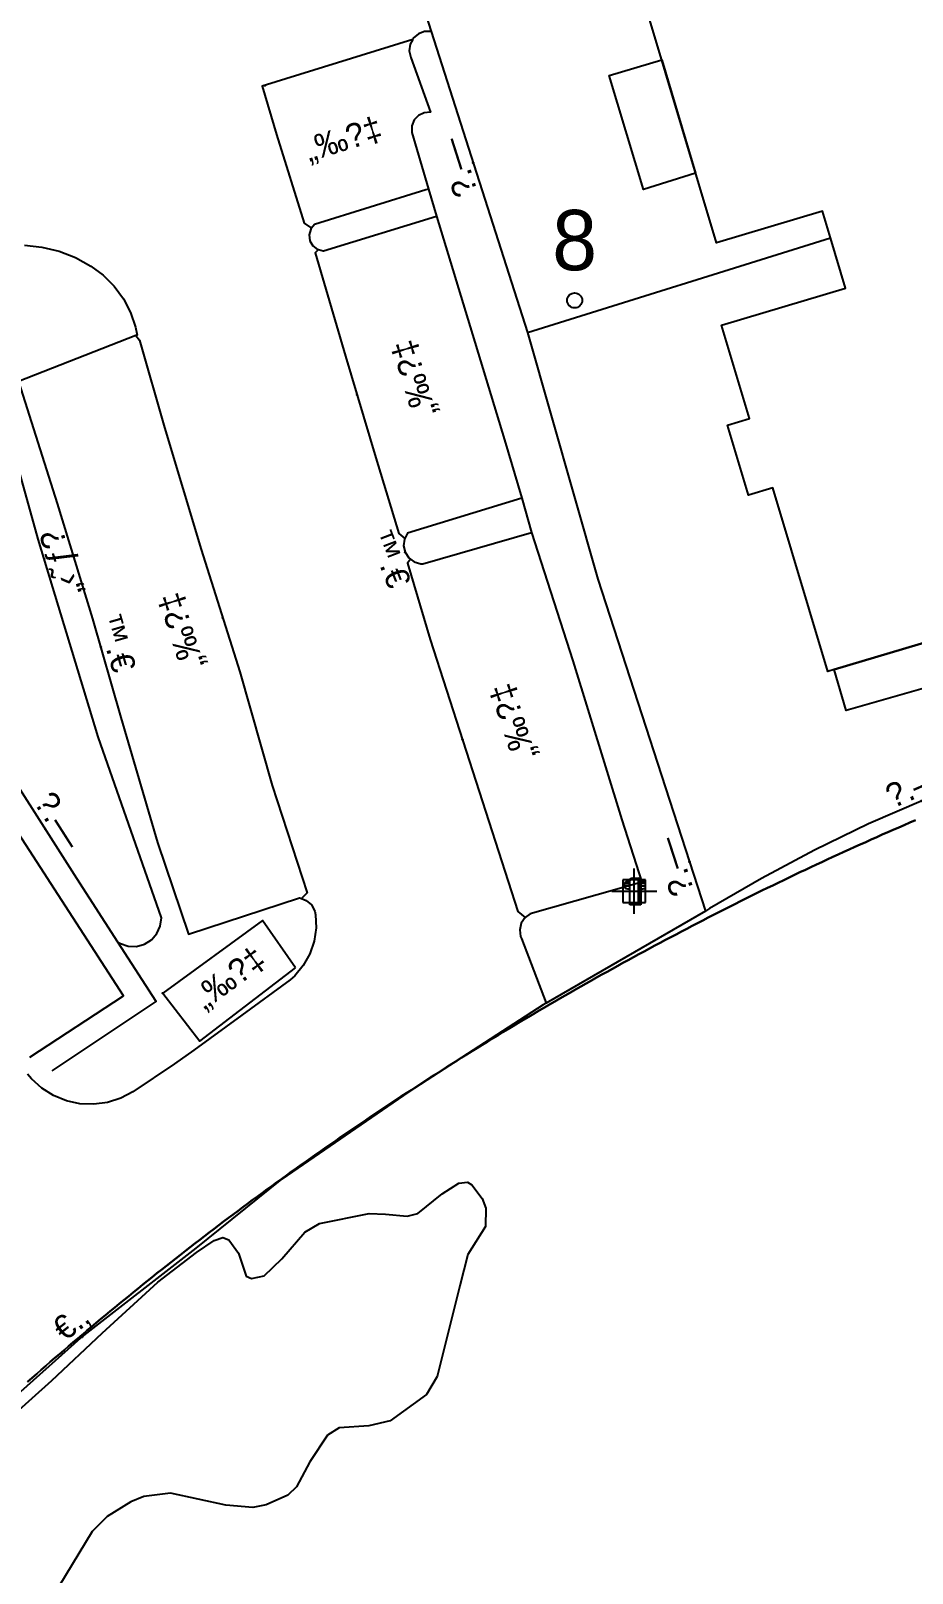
# Model space of a CAD drawing. Header units: metres. Extents: x 218299 to 220222, y 572714 to 574340.
# Drawn here: x 219313.9 to 219343.1, y 573503.2 to 573554.4 of the extents above; entities that cross this region are included whole.
import ezdxf
from ezdxf.enums import TextEntityAlignment as Align

# ---------------------------------------------------------------- set-up
doc = ezdxf.new("R2010")
doc.units = ezdxf.units.M
doc.header["$MEASUREMENT"] = 0
doc.header["$PDMODE"] = 66
doc.header["$PDSIZE"] = 0.75
for name, color, linetype in [('1602', 44, 'Continuous'), ('1603', 44, 'Continuous'), ('A_POINTS', 2, 'Continuous'), ('M2200', 253, 'Continuous'), ('M2207', 253, 'Continuous'), ('M2401', 7, 'Continuous'), ('M2404', 7, 'Continuous'), ('M2408', 253, 'Continuous'), ('M2430', 253, 'Continuous'), ('M2602', 253, 'Continuous'), ('M2605', 253, 'Continuous'), ('M2802', 253, 'Continuous'), ('M4611', 253, 'Continuous')]:
    doc.layers.add(name, color=color, linetype=linetype)
doc.styles.add('HEBTXT', font='HEBTXT')
doc.styles.add('MAVAT_HEBTXT', font='HEBTXT')

# ---------------------------------------------------------------- blocks, each defined once
blk = doc.blocks.new('1603')
at = {"layer": 'A_POINTS'}
blk.add_circle((0, 0), 0.25, dxfattribs=at)
at = {"color": 0, "style": 'HEBTXT'}
blk.add_attdef('PARCEL_NUM', text='', height=2, dxfattribs=at).set_placement((0, 1), align=Align.CENTER)
at = {"color": 0, "style": 'HEBTXT', "flags": 1}
blk.add_attdef('LOT_NUM', text='', height=2, dxfattribs=at).set_placement((0, -2.5), align=Align.CENTER)
blk = doc.blocks.new('M2404')
blk.add_circle((0, 0), 0.025)
at = {"style": 'MAVAT_HEBTXT'}
blk.add_attdef('NAME', text='', height=0.8, dxfattribs=at).set_placement((0, 1.59), align=Align.MIDDLE)
blk = doc.blocks.new('M2408')
blk.add_circle((0, 0), 0.025)
at = {"style": 'MAVAT_HEBTXT'}
blk.add_attdef('NAME', text='', height=0.8, dxfattribs=at).set_placement((0, 1.59), align=Align.MIDDLE)
blk = doc.blocks.new('M2602')
blk.add_circle((0, 0), 0.025)
at = {"style": 'MAVAT_HEBTXT'}
blk.add_attdef('NAME', text='', height=0.8, dxfattribs=at).set_placement((0, 1.59), align=Align.MIDDLE)
blk = doc.blocks.new('M2605')
blk.add_circle((0, 0), 0.025)
at = {"style": 'MAVAT_HEBTXT'}
blk.add_attdef('NAME', text='', height=0.8, dxfattribs=at).set_placement((0, 1.59), align=Align.MIDDLE)
blk = doc.blocks.new('M2430')
blk.add_circle((0, 0), 0.025)
at = {"style": 'MAVAT_HEBTXT'}
blk.add_attdef('NAME', text='', height=0.8, dxfattribs=at).set_placement((0, 1.25), align=Align.MIDDLE)
blk = doc.blocks.new('M4611')
for p, q in [((-1.07, 0.55), (-1.07, 0.77)), ((-1, 0.57), (-0.52, 0.57)), ((-0.95, 0.86), (-0.54, 0.86)), ((-0.88, 1), (-0.51, 1)), ((-0.77, 1.07), (-0.5, 1.07)), ((-0.77, 0.25), (-0.5, 0.25)), ((-0.5, 1.07), (-0.5, 1.13)), ((-0.5, -1.5), (-0.5, 1.06)), ((-0.2, 1.43), (0.44, 1.43)), ((-0.04, 1.28), (-0.04, -1.47)), ((0.41, 1.29), (0.41, -1.46)), ((0.64, -1.47), (0.64, 1.16)), ((0.74, 1.13), (0.74, -1.5)), ((0.74, 1.07), (0.95, 1.07)), ((0.74, 0.25), (0.95, 0.25)), ((1.03, 1), (0.77, 1)), ((1.16, 0.85), (0.78, 0.85)), ((1.2, 0.55), (0.79, 0.55)), ((1.25, 0.55), (1.25, 0.77)), ((0.74, -1.5), (-0.5, -1.5))]:
    blk.add_line(p, q)
for centre, start, end in [((-0.77, 0.77), 90, 180), ((-0.77, 0.55), 180, 270), ((-0.2, 1.13), 90, 180), ((0.44, 1.13), 0, 90), ((0.95, 0.77), 0, 90), ((0.95, 0.55), 270, 0)]:
    blk.add_arc(centre, 0.3, start, end)
blk.add_point((0, 0))
at = {"style": 'MAVAT_HEBTXT', "flags": 1}
for tag, p in [('MARK', (0.08, 2.68)), ('HEIGHT', (0.08, -2.76)), ('NAME', (0.08, -5.32)), ('DIAMETER', (0.08, -7.89))]:
    blk.add_attdef(tag, text='', height=0.8, dxfattribs=at).set_placement(p, align=Align.MIDDLE)
blk = doc.blocks.new('111')
at = {"layer": 'M2200'}
blk.add_polyline3d([(219345.698, 573534.75, 610.245), (219340.532, 573533.205, 610.245), (219340.325, 573533.143, 610.245), (219338.503, 573539.236, 610.245), (219337.688, 573538.993, 608.805), (219336.993, 573541.317, 608.805), (219337.724, 573541.535, 610.485), (219336.799, 573544.629, 610.365), (219340.914, 573545.859, 610.365), (219340.416, 573547.524, 610.365), (219340.15, 573548.415, 610.365), (219336.627, 573547.361, 610.365), (219333.212, 573558.778, 610.365), (219333.531, 573558.874, 610.365), (219338.366, 573560.32, 610.365), (219338.398, 573560.211, 610.365), (219342.194, 573561.346, 610.347), (219345.554, 573562.35, 610.331)], dxfattribs=at)
blk.add_polyline3d([(219335.936, 573549.67, 610.365), (219334.206, 573549.132, 583.482), (219333.072, 573552.913, 583.441), (219334.811, 573553.433, 610.365)], close=True, dxfattribs=at)
at = {"layer": 'M2207'}
blk.add_polyline3d([(219340.532, 573533.205, 579.54), (219345.698, 573534.75, 579.54), (219345.936, 573533.955, 579.54), (219356.702, 573537.174, 579.54), (219357.462, 573533.332, 576.18), (219357.462, 573533.332, 576.18), (219351.078, 573531.319, 576.18), (219351.078, 573531.319, 576.18), (219350.374, 573534.548, 579.3), (219340.927, 573531.845, 579.54)], close=True, dxfattribs=at)
at = {"layer": 'M2401'}
for points in [[(219327.164, 573554.369, 575.972), (219326.942, 573554.368, 575.972), (219326.735, 573554.29, 575.972), (219326.568, 573554.143, 575.972), (219326.549, 573554.108, 575.972), (219326.464, 573553.947, 575.972), (219326.435, 573553.727, 575.972), (219326.485, 573553.511, 575.972), (219326.488, 573553.504, 575.972), (219327.142, 573551.689, 575.912), (219326.931, 573551.677, 575.912), (219326.739, 573551.588, 575.912), (219326.593, 573551.434, 575.912), (219326.514, 573551.237, 575.912), (219326.513, 573551.026, 575.912), (219326.513, 573551.024, 575.912), (219327.071, 573549.143, 575.792), (219326.982, 573549.115, 575.792), (219323.288, 573547.963, 575.792), (219323.186, 573547.841, 575.792), (219323.163, 573547.812, 575.792), (219323.107, 573547.624, 575.792), (219323.13, 573547.43, 575.792), (219323.228, 573547.26, 575.792), (219323.386, 573547.143, 575.792), (219323.416, 573547.135, 575.792), (219323.577, 573547.097, 575.792), (219323.59, 573547.097, 575.792), (219327.332, 573548.244, 575.792), (219328.534, 573544.316, 575.672), (219329.595, 573540.825, 575.552), (219330.166, 573538.895, 575.432), (219326.38, 573537.733, 575.432), (219326.287, 573537.559, 575.432), (219326.275, 573537.536, 575.432), (219326.245, 573537.315, 575.432), (219326.294, 573537.097, 575.432), (219326.417, 573536.91, 575.432), (219326.472, 573536.869, 575.432), (219326.597, 573536.778, 575.432), (219326.812, 573536.717, 575.432), (219326.88, 573536.714, 575.432), (219330.491, 573537.758, 575.432), (219331.859, 573533.493, 575.312), (219333.49, 573528.224, 574.952), (219334.147, 573526.152, 574.832), (219330.449, 573525.108, 574.712), (219330.274, 573524.982, 574.712), (219330.147, 573524.793, 574.712), (219330.098, 573524.577, 574.712), (219330.129, 573524.357, 574.712), (219330.156, 573524.289, 574.712), (219330.971, 573522.147, 574.772)], [(219313.847, 573520.356, 574.292), (219316.949, 573522.391, 574.412), (219311.89, 573530.182, 574.652)], [(219313.665, 573547.279, 575.817), (219314.244, 573547.219, 575.849), (219314.811, 573547.081, 575.865), (219315.354, 573546.869, 575.866), (219315.864, 573546.586, 575.852), (219316.279, 573546.283, 575.803), (219316.643, 573545.92, 575.765), (219316.948, 573545.505, 575.739), (219317.186, 573545.048, 575.727), (219317.352, 573544.559, 575.727), (219317.407, 573544.3, 575.732), (219317.361, 573544.282, 575.732), (219313.471, 573542.762, 575.732), (219314.745, 573538.717, 575.492), (219315.926, 573534.891, 575.372), (219316.867, 573531.615, 575.132), (219318.074, 573527.467, 574.772), (219319.103, 573524.429, 574.772), (219322.796, 573525.632, 574.652), (219322.857, 573525.609, 574.652), (219323.011, 573525.55, 574.652), (219323.185, 573525.399, 574.652), (219323.297, 573525.198, 574.652), (219323.327, 573525.076, 574.652), (219323.339, 573524.636, 574.604), (219323.273, 573524.2, 574.566), (219323.129, 573523.782, 574.541), (219322.913, 573523.395, 574.528), (219322.632, 573523.053, 574.528), (219322.484, 573522.914, 574.532), (219320.882, 573521.75, 574.538), (219319.28, 573520.588, 574.463), (219318.646, 573520.127, 574.412), (219317.264, 573519.204, 574.292), (219316.857, 573518.991, 574.292), (219316.419, 573518.851, 574.292), (219315.964, 573518.79, 574.292), (219315.505, 573518.808, 574.292), (219315.055, 573518.905, 574.292), (219314.63, 573519.079, 574.292), (219314.241, 573519.323, 574.292), (219313.9, 573519.631, 574.292), (219313.769, 573519.784, 574.292)]]:
    blk.add_polyline3d(points, dxfattribs=at)
at = {"layer": 'M2404'}
for points in [[(219327.164, 573554.369, 575.972), (219326.942, 573554.368, 575.972), (219326.735, 573554.29, 575.972), (219326.568, 573554.143, 575.972), (219326.549, 573554.108, 575.972), (219326.464, 573553.947, 575.972), (219326.435, 573553.727, 575.972), (219326.485, 573553.511, 575.972), (219326.488, 573553.504, 575.972), (219327.142, 573551.689, 575.912), (219326.931, 573551.677, 575.912), (219326.739, 573551.588, 575.912), (219326.593, 573551.434, 575.912), (219326.514, 573551.237, 575.912), (219326.513, 573551.026, 575.912), (219326.513, 573551.024, 575.912), (219327.071, 573549.143, 575.792), (219326.982, 573549.115, 575.792), (219323.288, 573547.963, 575.792), (219323.186, 573547.841, 575.792), (219323.163, 573547.812, 575.792), (219323.107, 573547.624, 575.792), (219323.13, 573547.43, 575.792), (219323.228, 573547.26, 575.792), (219323.386, 573547.143, 575.792), (219323.416, 573547.135, 575.792), (219323.577, 573547.097, 575.792), (219323.59, 573547.097, 575.792), (219327.332, 573548.244, 575.792), (219328.534, 573544.316, 575.672), (219329.595, 573540.825, 575.552), (219330.166, 573538.895, 575.432), (219326.38, 573537.733, 575.432), (219326.287, 573537.559, 575.432), (219326.275, 573537.536, 575.432), (219326.245, 573537.315, 575.432), (219326.294, 573537.097, 575.432), (219326.417, 573536.91, 575.432), (219326.472, 573536.869, 575.432), (219326.597, 573536.778, 575.432), (219326.812, 573536.717, 575.432), (219326.88, 573536.714, 575.432), (219330.491, 573537.758, 575.432), (219331.859, 573533.493, 575.312), (219333.49, 573528.224, 574.952), (219334.147, 573526.152, 574.832), (219330.449, 573525.108, 574.712), (219330.274, 573524.982, 574.712), (219330.147, 573524.793, 574.712), (219330.098, 573524.577, 574.712), (219330.129, 573524.357, 574.712), (219330.156, 573524.289, 574.712), (219330.971, 573522.147, 574.772)], [(219313.847, 573520.356, 574.292), (219316.949, 573522.391, 574.412), (219311.89, 573530.182, 574.652)], [(219313.665, 573547.279, 575.817), (219314.244, 573547.219, 575.849), (219314.811, 573547.081, 575.865), (219315.354, 573546.869, 575.866), (219315.864, 573546.586, 575.852), (219316.279, 573546.283, 575.803), (219316.643, 573545.92, 575.765), (219316.948, 573545.505, 575.739), (219317.186, 573545.048, 575.727), (219317.352, 573544.559, 575.727), (219317.407, 573544.3, 575.732), (219317.361, 573544.282, 575.732), (219313.471, 573542.762, 575.732), (219314.745, 573538.717, 575.492), (219315.926, 573534.891, 575.372), (219316.867, 573531.615, 575.132), (219318.074, 573527.467, 574.772), (219319.103, 573524.429, 574.772), (219322.796, 573525.632, 574.652), (219322.857, 573525.609, 574.652), (219323.011, 573525.55, 574.652), (219323.185, 573525.399, 574.652), (219323.297, 573525.198, 574.652), (219323.327, 573525.076, 574.652), (219323.339, 573524.636, 574.604), (219323.273, 573524.2, 574.566), (219323.129, 573523.782, 574.541), (219322.913, 573523.395, 574.528), (219322.632, 573523.053, 574.528), (219322.484, 573522.914, 574.532), (219320.882, 573521.75, 574.538), (219319.28, 573520.588, 574.463), (219318.646, 573520.127, 574.412), (219317.264, 573519.204, 574.292), (219316.857, 573518.991, 574.292), (219316.419, 573518.851, 574.292), (219315.964, 573518.79, 574.292), (219315.505, 573518.808, 574.292), (219315.055, 573518.905, 574.292), (219314.63, 573519.079, 574.292), (219314.241, 573519.323, 574.292), (219313.9, 573519.631, 574.292), (219313.769, 573519.784, 574.292)]]:
    blk.add_polyline3d(points, dxfattribs=at)
at = {"layer": 'M2408'}
for points in [[(219327.071, 573549.143, 575.792), (219327.332, 573548.244, 575.792)], [(219316.767, 573524.163, 574.71), (219316.845, 573524.119, 574.713), (219317.106, 573524.034, 574.722), (219317.379, 573524.027, 574.731), (219317.643, 573524.099, 574.738), (219317.875, 573524.245, 574.744), (219318.056, 573524.45, 574.747), (219318.17, 573524.7, 574.748), (219318.208, 573524.971, 574.745), (219316.114, 573530.98, 574.985), (219314.121, 573537.537, 575.465), (219312.771, 573542.349, 575.705), (219307.149, 573539.025, 575.492), (219308.368, 573537.074, 575.372)], [(219330.166, 573538.895, 575.432), (219330.491, 573537.758, 575.432)]]:
    blk.add_polyline3d(points, dxfattribs=at)
at = {"layer": 'M2430'}
for points in [[(219326.549, 573554.108, 575.813), (219321.554, 573552.552, 575.813), (219322.023, 573550.955, 575.67), (219322.941, 573548.016, 575.67), (219323.186, 573547.841, 575.67)], [(219323.416, 573547.135, 575.67), (219323.313, 573547.028, 575.67), (219324.314, 573543.605, 575.55), (219325.321, 573540.225, 575.31), (219326.086, 573537.715, 575.19), (219326.287, 573537.559, 575.19)], [(219317.361, 573544.282, 575.55), (219317.485, 573544.127, 575.55), (219318.307, 573541.24, 575.43), (219319.528, 573537.186, 575.19), (219320.807, 573533.136, 574.95), (219321.88, 573529.357, 574.83), (219323.044, 573525.798, 574.59), (219322.857, 573525.609, 574.59)], [(219326.472, 573536.869, 575.19), (219326.373, 573536.735, 575.19), (219327.128, 573534.2, 575.07), (219328.751, 573529.168, 574.83), (219330.039, 573525.184, 574.59), (219330.274, 573524.982, 574.59)], [(219322.653, 573523.312, 574.59), (219321.558, 573524.889, 574.71), (219318.251, 573522.477, 574.59), (219319.483, 573520.88, 574.47), (219322.653, 573523.312, 574.59)]]:
    blk.add_polyline3d(points, dxfattribs=at)
at = {"layer": 'M2602'}
blk.add_polyline3d([(219309.279, 573505.452, 575.252), (219309.279, 573505.452, 575.252), (219309.958, 573506.058, 575.278), (219313.119, 573508.883, 575.399), (219315.533, 573511.04, 575.492), (219319.366, 573514.014, 575.492), (219322.201, 573516.304, 575.492)], dxfattribs=at)
at = {"layer": 'M2605'}
for points in [[(219332.377, 573561.034, 579.572), (219325.678, 573559.023, 579.572), (219325.678, 573559.023, 579.572), (219326.455, 573556.589, 579.572), (219327.164, 573554.369, 579.572), (219330.352, 573544.384, 579.572), (219330.352, 573544.384, 579.572), (219340.416, 573547.524, 579.572)], [(219330.352, 573544.384, 575.732), (219332.695, 573536.2, 575.252), (219336.264, 573525.193, 574.772), (219330.971, 573522.147, 574.772), (219330.875, 573522.092, 574.772), (219326.418, 573519.198, 574.292), (219322.201, 573516.304, 574.292), (219322.201, 573516.304, 574.292)], [(219314.588, 573519.9, 574.292), (219318.036, 573522.2, 574.652), (219316.767, 573524.163, 574.71), (219315.401, 573526.275, 574.772), (219312.269, 573531.178, 575.012), (219309.53, 573535.361, 575.252), (219308.368, 573537.074, 575.372)], [(219351.078, 573531.319, 574.052), (219349.148, 573530.823, 574.036), (219347.24, 573530.25, 574.033), (219345.356, 573529.603, 574.043), (219343.499, 573528.881, 574.066), (219341.672, 573528.086, 574.102), (219339.878, 573527.22, 574.15), (219338.121, 573526.283, 574.211), (219336.402, 573525.278, 574.285), (219336.264, 573525.193, 574.292), (219336.264, 573525.193, 574.292)]]:
    blk.add_polyline3d(points, dxfattribs=at)
at = {"layer": 'M2802'}
blk.add_polyline3d([(219311.297, 573506.695, 573.212), (219314.575, 573509.624, 573.452), (219316.241, 573511.201, 573.692), (219318.092, 573512.891, 573.692), (219319.367, 573513.873, 573.677), (219319.956, 573514.274, 573.688), (219320.251, 573514.37, 573.692), (219320.441, 573514.291, 573.692), (219320.763, 573513.852, 573.692), (219321.017, 573513.091, 573.692), (219321.199, 573513.011, 573.692), (219321.614, 573513.1, 573.692), (219322.207, 573513.663, 573.692), (219322.965, 573514.553, 573.692), (219323.449, 573514.833, 573.692), (219325.101, 573515.169, 573.692), (219325.641, 573515.141, 573.754), (219326.361, 573515.077, 573.902), (219326.713, 573515.168, 573.932), (219327.525, 573515.816, 573.932), (219328.078, 573516.176, 573.932), (219328.369, 573516.201, 573.932), (219328.511, 573516.114, 573.932), (219328.849, 573515.667, 573.932), (219328.972, 573515.345, 573.932), (219328.961, 573514.731, 573.932), (219328.374, 573513.805, 573.932), (219328.108, 573512.772, 573.932), (219327.36, 573509.763, 573.692), (219327.009, 573509.16, 573.685), (219325.797, 573508.293, 573.692), (219325.091, 573508.122, 573.615), (219324.104, 573508.058, 573.478), (219323.724, 573507.819, 573.452), (219323.132, 573506.929, 573.452), (219322.686, 573506.107, 573.452), (219322.403, 573505.828, 573.452), (219321.683, 573505.503, 573.452), (219321.245, 573505.42, 573.452), (219320.341, 573505.498, 573.452), (219318.505, 573505.888, 573.452), (219317.626, 573505.781, 573.452), (219317.196, 573505.603, 573.422), (219316.406, 573505.119, 573.274), (219315.907, 573504.617, 573.212), (219314.362, 573502.065, 573.212)], dxfattribs=at)
at = {"layer": 'M2404'}
ref = blk.add_blockref('M2404', (219326.294, 573537.097), dxfattribs=dict(at, xscale=0.5, yscale=0.5, zscale=0.5, rotation=347.8970896123889))
ref.add_attrib('NAME', '™.€', dxfattribs={"layer": '0', "height": 0.8, "rotation": 291.1417, "style": 'MAVAT_HEBTXT'}).set_placement((219325.781, 573536.898), align=Align.MIDDLE)
ref = blk.add_blockref('M2404', (219316.195, 573533.956), dxfattribs=dict(at, xscale=0.5, yscale=0.5, zscale=0.5, rotation=167.8970896123888))
ref.add_attrib('NAME', '™.€', dxfattribs={"layer": '0', "height": 0.8, "rotation": 286.0263, "style": 'MAVAT_HEBTXT'}).set_placement((219316.723, 573534.108), align=Align.MIDDLE)
at = {"layer": 'M2408'}
ref = blk.add_blockref('M2408', (219314.325, 573536.868), dxfattribs=dict(at, xscale=0.5, yscale=0.5, zscale=0.5))
ref.add_attrib('NAME', '„‹˜ƒ\x8e', dxfattribs={"layer": '0', "height": 0.8, "rotation": 106.9062, "style": 'MAVAT_HEBTXT'}).set_placement((219314.957, 573536.764), align=Align.MIDDLE)
at = {"layer": 'M2430'}
ref = blk.add_blockref('M2430', (219321.64, 573552.579), dxfattribs=dict(at, xscale=0.5, yscale=0.5, zscale=0.5))
ref.add_attrib('NAME', '„‰\x90‡', dxfattribs={"layer": '0', "height": 0.8, "rotation": 17.2951, "style": 'MAVAT_HEBTXT'}).set_placement((219324.254, 573550.762), align=Align.MIDDLE)
ref = blk.add_blockref('M2430', (219324.698, 573542.315), dxfattribs=dict(at, xscale=0.5, yscale=0.5, zscale=0.5))
ref.add_attrib('NAME', '„‰\x90‡', dxfattribs={"layer": '0', "height": 0.8, "rotation": 106.5992, "style": 'MAVAT_HEBTXT'}).set_placement((219326.628, 573542.874), align=Align.MIDDLE)
ref = blk.add_blockref('M2430', (219320.243, 573534.921), dxfattribs=dict(at, xscale=0.5, yscale=0.5, zscale=0.5))
ref.add_attrib('NAME', '„‰\x90‡', dxfattribs={"layer": '0', "height": 0.8, "rotation": 107.5343, "style": 'MAVAT_HEBTXT'}).set_placement((219318.908, 573534.499), align=Align.MIDDLE)
ref = blk.add_blockref('M2430', (219328.198, 573530.88), dxfattribs=dict(at, xscale=0.5, yscale=0.5, zscale=0.5))
ref.add_attrib('NAME', '„‰\x90‡', dxfattribs={"layer": '0', "height": 0.8, "rotation": 107.8723, "style": 'MAVAT_HEBTXT'}).set_placement((219329.914, 573531.491), align=Align.MIDDLE)
ref = blk.add_blockref('M2430', (219318.251, 573522.477), dxfattribs=dict(at, xscale=0.5, yscale=0.5, zscale=0.5))
ref.add_attrib('NAME', '„‰\x90‡', dxfattribs={"layer": '0', "height": 0.8, "rotation": 36.1027, "style": 'MAVAT_HEBTXT'}).set_placement((219320.488, 573522.951), align=Align.MIDDLE)
at = {"layer": 'M2602'}
ref = blk.add_blockref('M2602', (219315.575, 573511.072), dxfattribs=dict(at, xscale=0.5, yscale=0.5, zscale=0.5))
ref.add_attrib('NAME', '€.‚', dxfattribs={"layer": '0', "height": 0.8, "rotation": 37.8066, "style": 'MAVAT_HEBTXT'}).set_placement((219315.237, 573511.507), align=Align.MIDDLE)
at = {"layer": 'M2605'}
ref = blk.add_blockref('M2605', (219328.555, 573550.013), dxfattribs=dict(at, xscale=0.5, yscale=0.5, zscale=0.5))
ref.add_attrib('NAME', '\x9a.—', dxfattribs={"layer": '0', "height": 0.8, "rotation": 107.7063, "style": 'MAVAT_HEBTXT'}).set_placement((219328.031, 573549.846), align=Align.MIDDLE)
ref = blk.add_blockref('M2605', (219343.424, 573528.849), dxfattribs=dict(at, xscale=0.5, yscale=0.5, zscale=0.5))
ref.add_attrib('NAME', '\x9a.—', dxfattribs={"layer": '0', "height": 0.8, "rotation": 23.5096, "style": 'MAVAT_HEBTXT'}).set_placement((219343.205, 573529.353), align=Align.MIDDLE)
ref = blk.add_blockref('M2605', (219314.356, 573527.912), dxfattribs=dict(at, xscale=0.5, yscale=0.5, zscale=0.5))
ref.add_attrib('NAME', '\x9a.—', dxfattribs={"layer": '0', "height": 0.8, "rotation": 302.5772, "style": 'MAVAT_HEBTXT'}).set_placement((219314.819, 573528.208), align=Align.MIDDLE)
ref = blk.add_blockref('M2605', (219335.734, 573526.828), dxfattribs=dict(at, xscale=0.5, yscale=0.5, zscale=0.5))
ref.add_attrib('NAME', '\x9a.—', dxfattribs={"layer": '0', "height": 0.8, "rotation": 107.9645, "style": 'MAVAT_HEBTXT'}).set_placement((219335.211, 573526.658), align=Align.MIDDLE)
at = {"layer": 'M4611', "xscale": 0.3, "yscale": 0.3, "zscale": 0.3}
blk.add_blockref('M4611', (219333.901, 573525.859, 574.802), dxfattribs=at)

msp = doc.modelspace()

# ---------------------------------------------------------------- linework, layer by layer
at = {"layer": '1602'}
for points in [[(219313.7683, 573509.5866), (219313.9184, 573509.7188), (219314.0687, 573509.8506), (219314.2193, 573509.9823), (219314.3701, 573510.1136), (219314.5212, 573510.2447), (219314.6725, 573510.3755), (219314.8241, 573510.506), (219314.9758, 573510.6362), (219315.1278, 573510.7662), (219315.2801, 573510.8959), (219315.4326, 573511.0253), (219315.5853, 573511.1544), (219315.7383, 573511.2833), (219315.8915, 573511.4119), (219316.0449, 573511.5402), (219316.1985, 573511.6682), (219316.3524, 573511.7959), (219316.5065, 573511.9234), (219316.6609, 573512.0506), (219316.8155, 573512.1775), (219316.9703, 573512.3041), (219317.1253, 573512.4304), (219317.2806, 573512.5565), (219317.4361, 573512.6823), (219317.5919, 573512.8077), (219317.7478, 573512.933), (219317.904, 573513.0579), (219318.0604, 573513.1825), (219318.2171, 573513.3069), (219318.3739, 573513.4309), (219318.531, 573513.5547), (219318.6883, 573513.6782), (219318.8459, 573513.8014), (219319.0036, 573513.9244), (219319.1616, 573514.047), (219319.3198, 573514.1693), (219319.4783, 573514.2914), (219319.6369, 573514.4132), (219319.7958, 573514.5347), (219319.9549, 573514.6559), (219320.1142, 573514.7768), (219320.2737, 573514.8974), (219320.4335, 573515.0177), (219320.5935, 573515.1378), (219320.7537, 573515.2575), (219320.9141, 573515.377), (219321.0747, 573515.4961), (219321.2355, 573515.615), (219321.3966, 573515.7336), (219321.5579, 573515.8518), (219321.7193, 573515.9698), (219321.881, 573516.0875), (219322.043, 573516.2049), (219322.2051, 573516.322), (219322.3674, 573516.4389), (219322.53, 573516.5554), (219322.6928, 573516.6716), (219322.8557, 573516.7875), (219323.0189, 573516.9031), (219323.1823, 573517.0185), (219323.3459, 573517.1335), (219323.5097, 573517.2483), (219323.6738, 573517.3627), (219323.838, 573517.4768), (219324.0024, 573517.5907), (219324.1671, 573517.7042), (219324.3319, 573517.8175), (219324.497, 573517.9304), (219324.6622, 573518.043), (219324.8277, 573518.1554), (219324.9934, 573518.2674), (219325.1592, 573518.3792), (219325.3253, 573518.4906), (219325.4916, 573518.6017), (219325.6581, 573518.7126), (219325.8248, 573518.8231), (219325.9916, 573518.9333), (219326.1587, 573519.0433), (219326.326, 573519.1529), (219326.4935, 573519.2622), (219326.6612, 573519.3712), (219326.8291, 573519.4799), (219326.9971, 573519.5883), (219327.1654, 573519.6964), (219327.3339, 573519.8042), (219327.5025, 573519.9117), (219327.6714, 573520.0189), (219327.8404, 573520.1257), (219328.0097, 573520.2323), (219328.1791, 573520.3385), (219328.3488, 573520.4445), (219328.5186, 573520.5501), (219328.6886, 573520.6554), (219328.8588, 573520.7605), (219329.0292, 573520.8652), (219329.1998, 573520.9696), (219329.3706, 573521.0737), (219329.5416, 573521.1774), (219329.7127, 573521.2809), (219329.8841, 573521.3841), (219330.0556, 573521.4869), (219330.2273, 573521.5894), (219330.3992, 573521.6916), (219330.5713, 573521.7936), (219330.7436, 573521.8951), (219330.916, 573521.9964), (219331.0887, 573522.0974), (219331.2615, 573522.198), (219331.4345, 573522.2984), (219331.6077, 573522.3984), (219331.7811, 573522.4981), (219331.9547, 573522.5975), (219332.1284, 573522.6966), (219332.3023, 573522.7953), (219332.4764, 573522.8938), (219332.6507, 573522.9919), (219332.8251, 573523.0897), (219332.9997, 573523.1872), (219333.1746, 573523.2844), (219333.3495, 573523.3812), (219333.5247, 573523.4778), (219333.7, 573523.574), (219333.8755, 573523.6699), (219334.0512, 573523.7655), (219334.2271, 573523.8607), (219334.4031, 573523.9557), (219334.5793, 573524.0503), (219334.7557, 573524.1446), (219334.9322, 573524.2386), (219335.1089, 573524.3323), (219335.2858, 573524.4256), (219335.4629, 573524.5186), (219335.6401, 573524.6113), (219335.8175, 573524.7037), (219335.995, 573524.7957), (219336.1728, 573524.8875), (219336.3507, 573524.9789), (219336.5287, 573525.0699), (219336.7069, 573525.1607), (219336.8853, 573525.2511), (219337.0639, 573525.3412), (219337.2426, 573525.431), (219337.4215, 573525.5205), (219337.6005, 573525.6096), (219337.7797, 573525.6984), (219337.9591, 573525.7869), (219338.1386, 573525.875), (219338.3183, 573525.9629), (219338.4981, 573526.0504), (219338.6781, 573526.1375), (219338.8583, 573526.2244), (219339.0386, 573526.3109), (219339.2191, 573526.3971), (219339.3997, 573526.483), (219339.5805, 573526.5685), (219339.7614, 573526.6537), (219339.9425, 573526.7386), (219340.1238, 573526.8231), (219340.3052, 573526.9073), (219340.4868, 573526.9912), (219340.6685, 573527.0748), (219340.8503, 573527.158), (219341.0323, 573527.2409), (219341.2145, 573527.3235), (219341.3968, 573527.4057), (219341.5793, 573527.4876), (219341.7619, 573527.5692), (219341.9446, 573527.6504), (219342.1275, 573527.7313), (219342.3106, 573527.8119), (219342.4938, 573527.8921), (219342.6771, 573527.972), (219342.8606, 573528.0516), (219343.0443, 573528.1308), (219343.228, 573528.2097)], [(219343.228, 573528.2097), (219343.0443, 573528.1308), (219342.8606, 573528.0516), (219342.6771, 573527.972), (219342.4938, 573527.8921), (219342.3106, 573527.8119), (219342.1275, 573527.7313), (219341.9446, 573527.6504), (219341.7619, 573527.5692), (219341.5793, 573527.4876), (219341.3968, 573527.4057), (219341.2145, 573527.3235), (219341.0323, 573527.2409), (219340.8503, 573527.158), (219340.6685, 573527.0748), (219340.4868, 573526.9912), (219340.3052, 573526.9073), (219340.1238, 573526.8231), (219339.9425, 573526.7386), (219339.7614, 573526.6537), (219339.5805, 573526.5685), (219339.3997, 573526.483), (219339.2191, 573526.3971), (219339.0386, 573526.3109), (219338.8583, 573526.2244), (219338.6781, 573526.1375), (219338.4981, 573526.0504), (219338.3183, 573525.9629), (219338.1386, 573525.875), (219337.9591, 573525.7869), (219337.7797, 573525.6984), (219337.6005, 573525.6096), (219337.4215, 573525.5205), (219337.2426, 573525.431), (219337.0639, 573525.3412), (219336.8853, 573525.2511), (219336.7069, 573525.1607), (219336.5287, 573525.0699), (219336.3507, 573524.9789), (219336.1728, 573524.8875), (219335.995, 573524.7957), (219335.8175, 573524.7037), (219335.6401, 573524.6113), (219335.4629, 573524.5186), (219335.2858, 573524.4256), (219335.1089, 573524.3323), (219334.9322, 573524.2386), (219334.7557, 573524.1446), (219334.5793, 573524.0503), (219334.4031, 573523.9557), (219334.2271, 573523.8607), (219334.0512, 573523.7655), (219333.8755, 573523.6699), (219333.7, 573523.574), (219333.5247, 573523.4778), (219333.3495, 573523.3812), (219333.1746, 573523.2844), (219332.9997, 573523.1872), (219332.8251, 573523.0897), (219332.6507, 573522.9919), (219332.4764, 573522.8938), (219332.3023, 573522.7953), (219332.1284, 573522.6966), (219331.9547, 573522.5975), (219331.7811, 573522.4981), (219331.6077, 573522.3984), (219331.4345, 573522.2984), (219331.2615, 573522.198), (219331.0887, 573522.0974), (219330.916, 573521.9964), (219330.7436, 573521.8951), (219330.5713, 573521.7936), (219330.3992, 573521.6916), (219330.2273, 573521.5894), (219330.0556, 573521.4869), (219329.8841, 573521.3841), (219329.7127, 573521.2809), (219329.5416, 573521.1774), (219329.3706, 573521.0737), (219329.1998, 573520.9696), (219329.0292, 573520.8652), (219328.8588, 573520.7605), (219328.6886, 573520.6554), (219328.5186, 573520.5501), (219328.3488, 573520.4445), (219328.1791, 573520.3385), (219328.0097, 573520.2323), (219327.8404, 573520.1257), (219327.6714, 573520.0189), (219327.5025, 573519.9117), (219327.3339, 573519.8042), (219327.1654, 573519.6964), (219326.9971, 573519.5883), (219326.8291, 573519.4799), (219326.6612, 573519.3712), (219326.4935, 573519.2622), (219326.326, 573519.1529), (219326.1587, 573519.0433), (219325.9916, 573518.9333), (219325.8248, 573518.8231), (219325.6581, 573518.7126), (219325.4916, 573518.6017), (219325.3253, 573518.4906), (219325.1592, 573518.3792), (219324.9934, 573518.2674), (219324.8277, 573518.1554), (219324.6622, 573518.043), (219324.497, 573517.9304), (219324.3319, 573517.8175), (219324.1671, 573517.7042), (219324.0024, 573517.5907), (219323.838, 573517.4768), (219323.6738, 573517.3627), (219323.5097, 573517.2483), (219323.3459, 573517.1335), (219323.1823, 573517.0185), (219323.0189, 573516.9031), (219322.8557, 573516.7875), (219322.6928, 573516.6716), (219322.53, 573516.5554), (219322.3674, 573516.4389), (219322.2051, 573516.322), (219322.043, 573516.2049), (219321.881, 573516.0875), (219321.7193, 573515.9698), (219321.5579, 573515.8518), (219321.3966, 573515.7336), (219321.2355, 573515.615), (219321.0747, 573515.4961), (219320.9141, 573515.377), (219320.7537, 573515.2575), (219320.5935, 573515.1378), (219320.4335, 573515.0177), (219320.2737, 573514.8974), (219320.1142, 573514.7768), (219319.9549, 573514.6559), (219319.7958, 573514.5347), (219319.6369, 573514.4132), (219319.4783, 573514.2914), (219319.3198, 573514.1693), (219319.1616, 573514.047), (219319.0036, 573513.9244), (219318.8459, 573513.8014), (219318.6883, 573513.6782), (219318.531, 573513.5547), (219318.3739, 573513.4309), (219318.2171, 573513.3069), (219318.0604, 573513.1825), (219317.904, 573513.0579), (219317.7478, 573512.933), (219317.5919, 573512.8077), (219317.4361, 573512.6823), (219317.2806, 573512.5565), (219317.1253, 573512.4304), (219316.9703, 573512.3041), (219316.8155, 573512.1775), (219316.6609, 573512.0506), (219316.5065, 573511.9234), (219316.3524, 573511.7959), (219316.1985, 573511.6682), (219316.0449, 573511.5402), (219315.8915, 573511.4119), (219315.7383, 573511.2833), (219315.5853, 573511.1544), (219315.4326, 573511.0253), (219315.2801, 573510.8959), (219315.1278, 573510.7662), (219314.9758, 573510.6362), (219314.8241, 573510.506), (219314.6725, 573510.3755), (219314.5212, 573510.2447), (219314.3701, 573510.1136), (219314.2193, 573509.9823), (219314.0687, 573509.8506), (219313.9184, 573509.7188), (219313.7683, 573509.5866)]]:
    msp.add_lwpolyline(points, dxfattribs=at)

# ---------------------------------------------------------------- block references
msp.add_blockref('111', (0, 0))
at = {"layer": '1603'}
msp.add_blockref('1603', (219331.9209, 573545.4509), dxfattribs=at).add_auto_attribs({'PARCEL_NUM': '8'})

doc.saveas('drawing.dxf')
